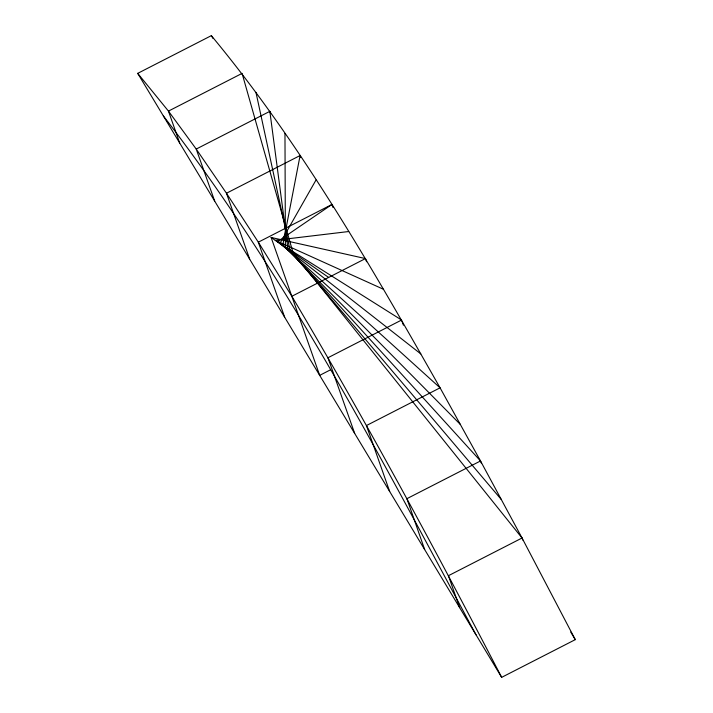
<?xml version="1.0" encoding="UTF-8"?>
<svg xmlns="http://www.w3.org/2000/svg" width="713" height="713" viewBox="0 0 713 713"><rect width="100%" height="100%" fill="white"/><g stroke="black" fill="none" stroke-linecap="round" stroke-linejoin="round"><path stroke-width="1.07" d="M249.693 259.202L226.467 193.241L300.093 155.532L282.722 245.513L440.073 387.827L480.517 460.972L522.041 538.003L575.293 639.641L501.658 677.35L137.707 73.359L211.342 35.65C300.975 143.661 370.947 266.181 440.073 387.827L366.446 425.545L389.672 491.507M316.019 179.997L279.879 243.534L420.83 353.933M333.024 207.545L331.946 204.471L277.33 241.769L401.588 320.039L327.953 357.748L354.682 433.433M270.584 113.429L269.844 111.353L196.218 149.062L168.455 111.103L137.707 73.359M331.946 204.471L258.32 242.179L284.692 317.276M214.702 201.128L196.218 149.062L226.467 193.241L258.32 242.179L291.84 296.287L365.475 258.578L366.58 261.733M330.484 369.824L319.682 375.359L271.118 237.447L365.475 258.578M481.23 463.004L480.517 460.972L406.891 498.681L424.672 549.58M522.772 540.053L522.041 538.003L448.415 575.712L459.671 607.663M348.71 231.529L275.236 240.308L383.532 289.309M271.118 237.447L328.657 277.437M460.295 424.404L285.405 247.375L284.968 133.438M480.517 460.972L288.034 249.202L269.844 111.353M501.284 499.483L290.173 250.691L255.967 92.369M163.339 115.898C287.009 276.198 380.385 457.104 476.026 634.811M522.041 538.003L293.016 252.669L242.081 73.394L168.455 111.103L179.703 143.055M211.342 35.65L213.044 38.484M570.73 632.075L575.293 639.641M291.84 296.287C365.974 420.946 434.894 548.627 501.658 677.35M401.954 321.073L403.406 325.199M300.093 155.532L300.815 157.582"/></g></svg>
